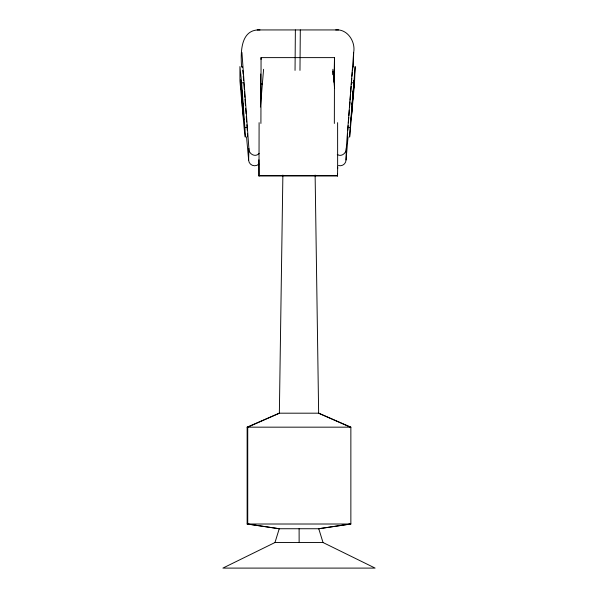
<?xml version="1.0" encoding="UTF-8"?>
<svg xmlns="http://www.w3.org/2000/svg" width="598" height="598" viewBox="0 0 598 598"><rect width="100%" height="100%" fill="white"/><g stroke="black" fill="none" stroke-linecap="round" stroke-linejoin="round"><path stroke-width="0.9" d="M260.915 123.457L261.064 57.617L334.499 57.617L334.349 123.457M295.375 29.937L295.038 70.385M300.308 29.937L299.972 70.385M337.564 174.055L337.519 176.074L337.466 173.861M347.408 136.867L347.565 133.436M258.897 159.793L258.994 176.074L259.098 122.65M332.802 74.69L332.854 71.095M337.661 167.186L337.541 175.476L259.024 175.476M279.356 413.188L282.876 175.087M337.638 168.658L337.616 122.65M241.614 67.006C240.643 53.424 240 29.01 259.988 29.937M258.867 164.076A5.987 5.786 1.2 0 1 248.641 159.987L248.888 148.491L241.928 52.46M260.519 99.799L260.713 74.025M261.027 59.441L261.064 57.617M333.968 82.232L334.499 57.617M338.49 165.571A5.987 5.786 1.2 0 0 346.018 159.987L346.264 148.491L353.657 52.46C355.758 41.718 347.453 28.741 335.702 29.937M353.343 67.006L353.657 52.46M347.782 130.304L348.133 125.625M350.159 127.636L349.628 137.099L354.465 83.69L355.167 66.565L350.159 127.636L347.991 127.456M348.342 122.889L348.769 117.41M348.903 115.586L349.329 110.107M349.538 107.363L349.957 101.884M350.099 100.06L350.525 94.581M350.734 91.838L351.153 86.359M351.295 84.535L351.781 78.39M260.414 107.012L263.591 69.293M351.968 76.2L352.334 72.096M346.018 159.987L348.043 136.927M352.506 70.332L352.962 66.415M346.264 148.491C346.593 153.021 341.383 157.334 337.272 154.486M274.99 542.513L323.01 542.513L375.125 568.1L222.875 568.1L274.99 542.513L279.236 528.737M259.098 153.387C255.451 157.969 248.327 153.813 248.888 148.491M279.468 413.188L247.729 427.166L247.729 524.012L279.348 528.737M247.138 427.166L279.244 413.188L318.756 413.188L350.862 427.166L350.862 524.012L318.876 528.737L279.124 528.737L247.138 524.012L247.138 427.166L350.862 427.166M318.652 528.737L350.271 524.012M241.637 82.89L239.933 66.565L239.955 81.044L243.857 124.989A14.98 0.419 85.2 0 0 245.24 137.099A14.98 0.419 85.2 0 0 244.881 127.636L241.637 82.89L243.805 82.711M244.881 127.636L247.049 127.456L246.854 124.713M257.177 29.937L338.505 29.937M260.496 84.056L262.365 84.056M259.016 175.58L337.541 175.58M259.009 175.962L337.526 175.962M247.138 524.012L350.862 524.012M351.437 82.711L353.605 82.89M240.994 85.193L240.441 79.975L241.667 92.735L240.874 85.17M241.54 88.048L241.054 83.451L242.168 94.985L241.443 88.13M318.532 413.188L350.271 427.166M318.764 528.737L323.01 542.513M242.168 66.415L242.392 67.656M242.713 70.332L243.087 74.077M246.54 136.927L248.641 159.987M332.877 69.293L334.596 88.616M243.281 76.2L243.648 80.588M243.872 83.623L244.268 89.102M244.47 91.838L244.866 97.317M245.001 99.148L245.464 105.54M245.658 108.275L246.062 113.755M246.256 116.498L246.653 121.977M315.124 175.087L318.644 413.188M299.112 528.737L299.135 542.513M247.049 127.456A14.98 0.419 85.2 0 1 247.251 130.304M247.43 133.489A14.98 0.419 85.2 0 1 247.497 136.867M352.147 104.859L351.108 119.712L352.558 104.657L352.147 104.859M352.82 95.403L352.185 104.426L352.82 95.403M353.545 88.13L352.88 94.985L353.545 88.13M353.336 92.877L352.252 104.164L353.336 92.877M354.195 80.296L353.493 88.048L354.195 80.296M353.979 85.17L353.254 92.735L354.412 79.975L353.911 85.193M241.129 83.466L240.792 80.296L241.129 83.466M242.242 95.403L241.831 95.284L242.795 104.426L242.242 95.403M242.698 104.164L242.19 104.015L241.51 92.877L242.698 104.164M242.833 104.859L242.153 104.657L243.737 119.712L242.833 104.859"/></g></svg>
